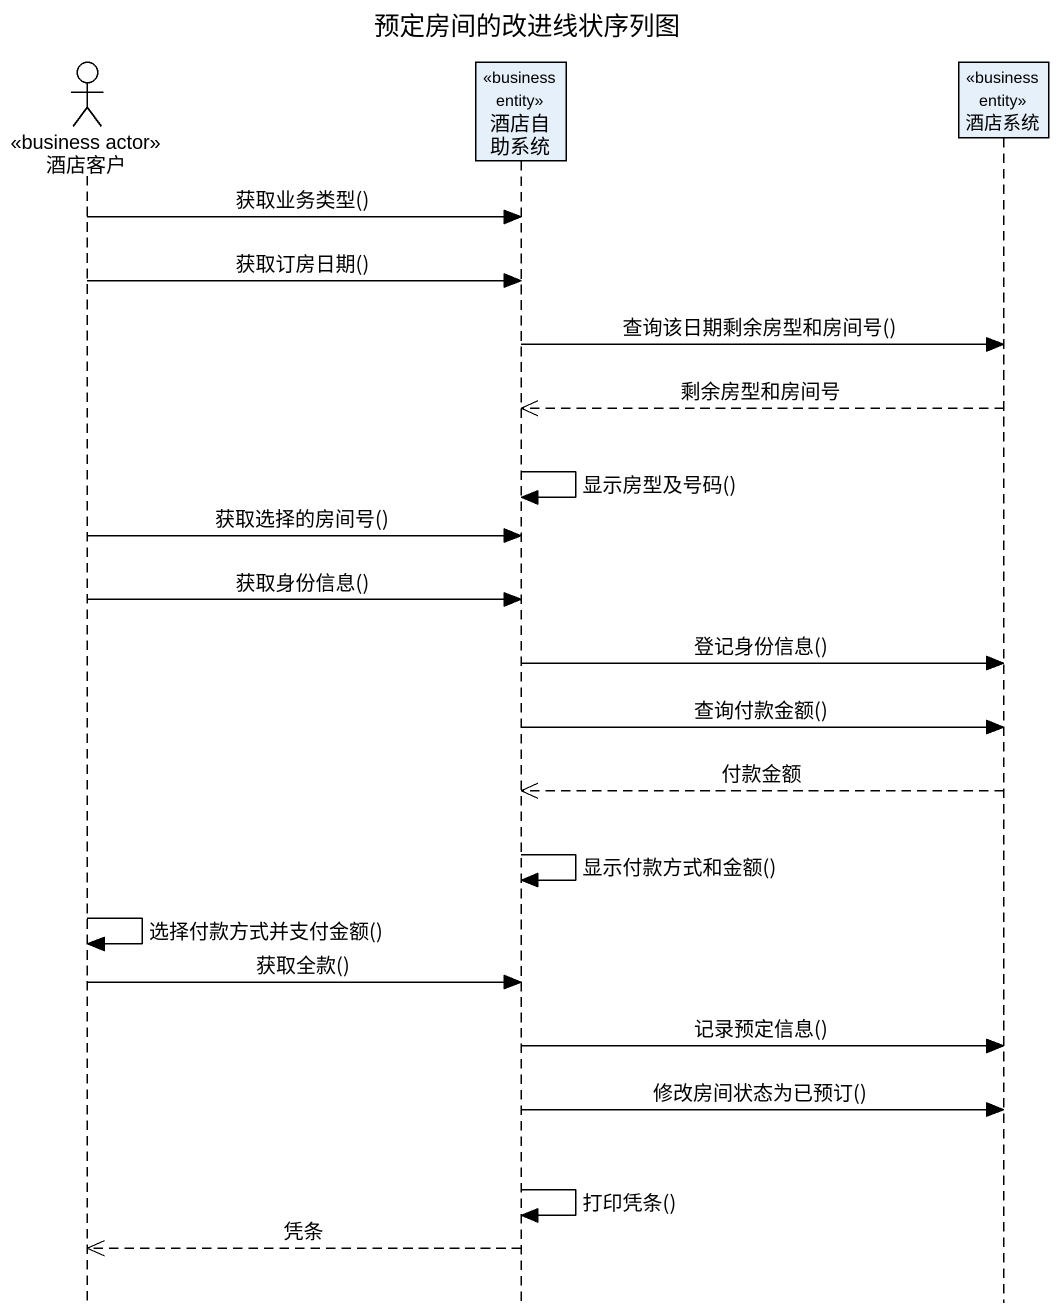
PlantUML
@startuml
title 预定房间的改进线状序列图
hide footbox
actor 酒店客户 <<business actor>>
participant 酒店自助系统 <<business entity>>
participant 酒店系统 <<business entity>>

酒店客户 -> 酒店自助系统 : 获取业务类型()
酒店客户 -> 酒店自助系统 : 获取订房日期()
酒店自助系统 -> 酒店系统 : 查询该日期剩余房型和房间号()
酒店系统 -->> 酒店自助系统 : 剩余房型和房间号
酒店自助系统 -> 酒店自助系统 : 显示房型及号码()
酒店客户 -> 酒店自助系统 : 获取选择的房间号()
酒店客户 -> 酒店自助系统 : 获取身份信息()
酒店自助系统 -> 酒店系统 : 登记身份信息()
酒店自助系统 -> 酒店系统 : 查询付款金额()
酒店系统 -->> 酒店自助系统 : 付款金额
酒店自助系统 -> 酒店自助系统 : 显示付款方式和金额()
酒店客户 -> 酒店客户 : 选择付款方式并支付金额()
酒店客户 -> 酒店自助系统 : 获取全款()
酒店自助系统 -> 酒店系统 : 记录预定信息()
酒店自助系统 -> 酒店系统 : 修改房间状态为已预订()
酒店自助系统 -> 酒店自助系统 : 打印凭条()
酒店自助系统 -->> 酒店客户 : 凭条
@enduml
